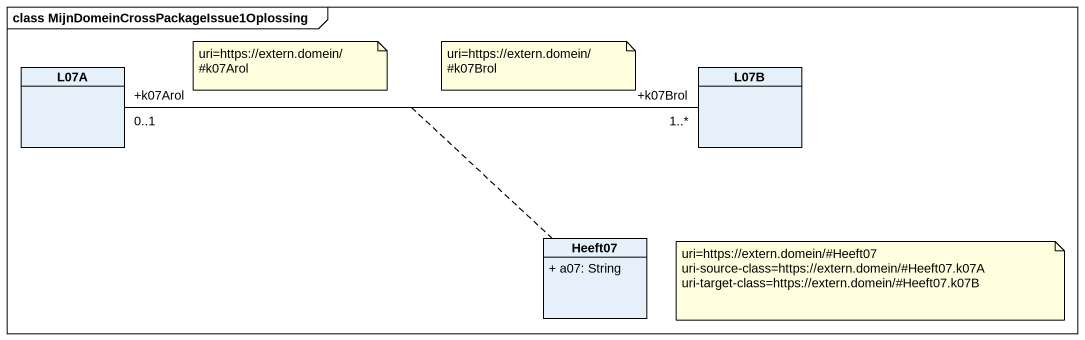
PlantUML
@startuml
mainframe class MijnDomeinCrossPackageIssue1Oplossing
hide circle
hide empty members
skinparam classAttributeIconSize 0
class L07A
class L07B
class Heeft07 {
  + a07: String
}
L07A "+k07Arol\n0..1" -right- "+k07Brol\n1..*" L07B
(L07A, L07B) .. Heeft07
note as N1
  uri=https://extern.domein/#k07Arol
end note
note as N2
  uri=https://extern.domein/#k07Brol
end note
note as N3
  uri=https://extern.domein/#Heeft07
  uri-source-class=https://extern.domein/#Heeft07.k07A
  uri-target-class=https://extern.domein/#Heeft07.k07B
end note
@enduml
